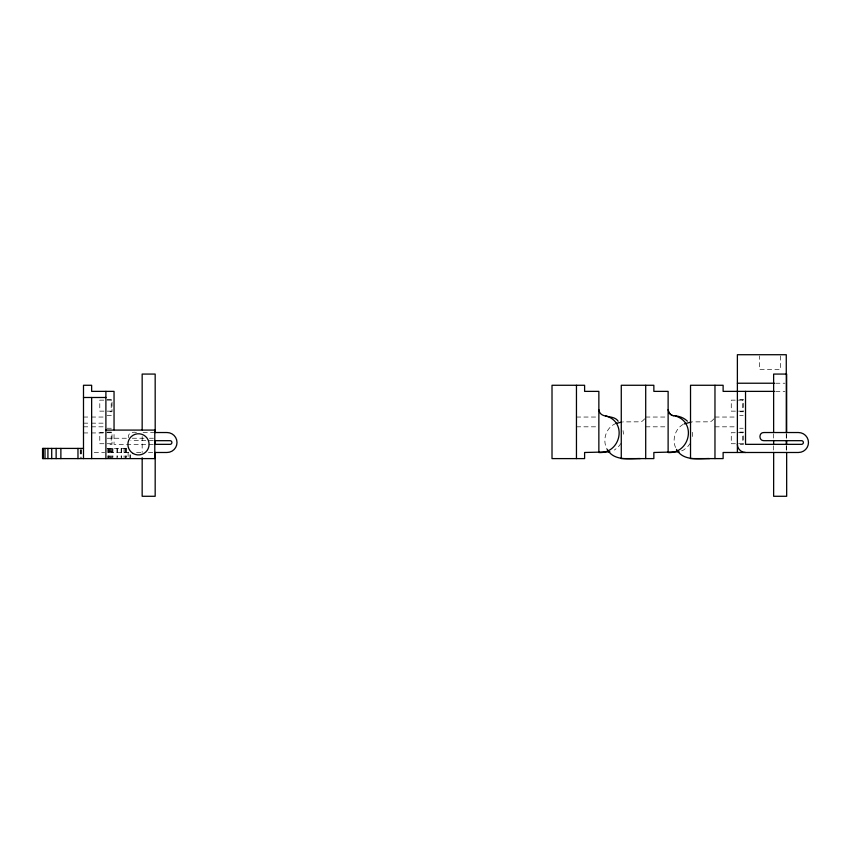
<?xml version="1.0" encoding="UTF-8"?>
<svg xmlns="http://www.w3.org/2000/svg" width="851" height="851" viewBox="0 0 851 851"><rect width="100%" height="100%" fill="white"/><g stroke="black" fill="none" stroke-linecap="round" stroke-linejoin="round"><path stroke-width="0.64" stroke-dasharray="4.25 3.19" d="M692.459 436.51L692.14 429.393M644.686 418.83L642.452 421.064L640.197 421.83L623.102 421.883M713.946 418.83L711.713 421.064L709.457 421.83L692.363 421.883M621.049 443.35L618.134 447.147L614.337 450.062M690.31 443.297L687.395 447.094L683.598 450.009L680.289 451.381M683.193 424.341C674.662 429.191 671.524 440.914 676.481 449.381M616.145 423.426C606.072 427.042 601.795 440.286 607.22 449.381M775.697 383.227L784.941 383.227M775.697 391.375L784.941 391.375M107.12 399.523L112.013 399.523L112.013 411.746L107.12 411.746M739.817 399.523L743.487 399.523L743.487 411.746L739.817 411.746M107.066 415.628L114.045 415.628M739.71 415.628L743.2 415.628M83.494 417.043L90.089 417.043M91.397 417.043L104.588 417.043M576.457 417.043L596.221 417.043M645.707 417.043L666.801 417.043M714.968 417.043L736.062 417.043M83.494 423.16L90.089 423.16M91.397 423.16L104.588 423.16M83.494 426.819L90.089 426.819M91.397 426.819L104.588 426.819M576.457 426.819L596.221 426.819M645.707 426.819L666.801 426.819M714.968 426.819L736.062 426.819M107.066 428.244L114.045 428.244M739.71 428.244L743.2 428.244M107.12 432.117L112.013 432.117L112.013 444.339L107.12 444.339M739.817 432.117L743.487 432.117L743.487 444.339L739.817 444.339M136.458 432.531C133.033 431.404 127.278 433.116 128.448 437.659M143.096 432.531L153.723 432.531M83.494 432.936L90.089 432.936M91.397 432.936L104.588 432.936M107.226 438.233L127.044 438.233M132.331 438.233L144.223 438.233M149.499 438.233L153.467 438.233M153.265 440.68L130.82 440.361M153.127 444.339L114.045 444.339L114.045 432.425M107.003 448.413L128.097 448.413M94.238 452.487L104.609 452.487M128.618 452.487L114.045 452.487A8.148 8.148 0 0 1 107.588 449.307M136.554 452.487L141.851 452.487M148.478 452.487L153.776 452.487M623.038 430.627L623.506 434.191M786.675 433.85L786.654 439.159M786.654 445.807L786.675 451.115M786.271 433.893L786.271 439.276M786.271 445.85L786.271 451.168M780.558 355.931L780.558 369.377L759.379 369.377L759.379 355.931M773.665 433.85L773.633 439.159M773.665 445.807L773.633 451.115M142.181 436.499L142.16 452.445M130.554 454.785L130.554 458.604M129.926 454.785L129.926 458.604M128.097 452.232L128.097 458.604M126.512 448.413L126.512 457.327M125.884 448.413L125.884 458.604M125.182 448.413L125.182 458.604M124.055 448.413L124.055 457.327M121.385 448.413L121.385 458.604M121.14 448.413L121.14 457.327M117.342 448.413L117.342 457.327M116.959 448.413L116.959 458.604M112.928 448.413L112.928 457.327M112.215 448.413L112.215 458.604M111.417 448.413L111.417 458.604M110.63 448.413L110.63 458.604M109.875 448.413L109.875 458.604M109.162 448.413L109.162 457.327M108.492 448.413L108.492 458.604M108.183 448.413L108.183 458.604M107.896 448.413L107.896 458.604M81.505 449.69L81.505 457.327M80.898 449.69L80.898 457.327M80.239 449.69L80.239 457.327M111.194 400.14L99.79 400.14L99.79 411.139L111.194 411.139L111.194 400.14M742.678 400.14L731.264 400.14L731.264 411.139L742.678 411.139L742.678 400.14M111.194 432.733L99.79 432.733L99.79 443.733L111.194 443.733L111.194 432.733M742.678 432.733L731.264 432.733L731.264 443.733L742.678 443.733L742.678 432.733"/><path stroke-width="1.28" d="M616.145 423.426L621.911 422.032M684.3 423.883L691.172 422.043M609.922 451.892L584.605 452.487L584.605 458.604L552.012 458.604L552.012 385.269L584.605 385.269L584.605 391.375L598.859 391.375L598.859 452.541C620.613 453.774 627.719 422.053 605.88 415.926M679.183 451.838L653.855 452.487L653.855 458.604L621.273 458.604L621.273 385.269L653.855 385.269L653.855 391.375L668.12 391.375L668.12 452.541C689.874 453.774 696.98 422.053 675.141 415.926M737.381 383.227L774.378 383.227M774.378 391.375L723.116 391.375L723.116 385.269L690.523 385.269L690.523 458.604L723.116 458.604L723.116 452.487L798.493 452.487A9.978 9.978 0 0 0 808.471 442.509A9.978 9.978 0 0 0 798.493 432.531L763.858 432.531C758.635 432.287 758.635 440.914 763.858 440.68L801.546 440.68A1.83 1.83 0 0 1 803.376 442.509A1.83 1.83 0 0 1 801.546 444.339L745.529 444.339L745.529 391.375M83.494 397.491L105.896 397.491M105.896 430.085L154.786 430.085L154.786 458.604L42.55 458.604L42.55 448.413L83.494 448.413M155.052 432.531L167.009 432.531A9.978 9.978 0 0 1 176.997 442.509A9.978 9.978 0 0 1 167.009 452.487L155.095 452.487M154.552 440.68L170.072 440.68A1.83 1.83 0 0 1 171.902 442.509A1.83 1.83 0 0 1 170.072 444.339L154.435 444.339M673.641 415.724C678.726 415.894 683.704 417.564 687.395 421.171M709.457 458.604L708.66 458.551C697.703 458.7 682.885 460.891 676.481 449.381M640.197 458.604L639.399 458.551C628.442 458.7 613.635 460.891 607.22 449.381M672.854 415.565L673.641 415.767M672.854 415.618L670.716 414.511M671.375 415.001L672.099 415.362M618.134 421.224C613.677 414.033 600.21 419.5 598.859 409.714M670.109 413.98L670.716 414.565M668.79 412.001L670.109 414.033M669.141 412.714L669.588 413.384M668.79 412.054L668.12 409.661M786.675 432.521L786.654 374.068L773.633 374.068L773.633 432.521M786.675 440.488L786.654 444.477M786.654 452.445L786.675 496.282L773.633 496.282L773.665 452.445M786.271 432.67L786.271 354.718L737.381 354.718L737.381 452.487M786.271 440.531L786.271 444.562M773.665 440.488L773.633 444.477M714.968 385.269L714.968 458.604M645.707 385.269L645.707 458.604M576.457 385.269L576.457 458.604M155.201 432.521L155.169 374.068L142.16 374.068L142.16 429.861M155.201 440.488L155.169 444.477M155.201 452.445L155.169 496.282L142.16 496.282L142.181 457.764M114.045 429.776L114.045 391.375L91.642 391.375L91.642 385.269L83.494 385.269L83.494 458.604M105.896 391.375L105.896 458.604M91.642 397.491L91.642 458.604M77.973 448.413L77.973 458.604M60.878 448.413L60.878 458.604M56.134 448.413L56.134 458.604M51.72 448.413L51.72 458.604M47.922 448.413L47.922 458.604M45.007 448.413L45.007 458.604M43.178 448.413L43.178 458.604M745.529 452.487A8.148 8.148 0 0 1 737.381 444.339M133.192 453.519A10.595 10.595 0 0 0 149.085 444.339A10.595 10.595 0 0 0 133.192 435.169A10.595 10.595 0 0 0 133.192 453.519"/></g></svg>
